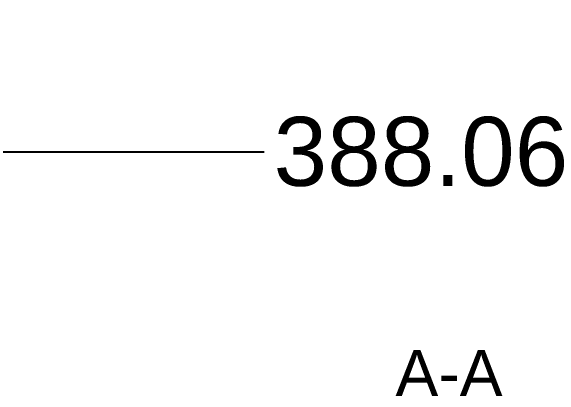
# Model space of a CAD drawing. Header units: millimetres. Extents: x 2599 to 3244, y 1330 to 1895.
# Drawn here: x 2818.6 to 2878.3, y 1414.5 to 1456.4 of the extents above; entities that cross this region are included whole.
import ezdxf

# ---------------------------------------------------------------- set-up
doc = ezdxf.new("R2010")
doc.units = ezdxf.units.MM
doc.layers.add('1', color=7, linetype='Continuous', true_color=0xffffff)
doc.layers.add('dim', color=82, linetype='Continuous', lineweight=9)
doc.styles.get("Standard").update_dxf_attribs({"font": 'arial.ttf'})
doc.dimstyles.new('Standard-3', dxfattribs={"dimscale": 3, "dimtxt": 0.18, "dimasz": 0.18, "dimexe": 0.18, "dimexo": 0.0625, "dimgap": 0.09, "dimtad": 0, "dimtoh": 1, "dimzin": 0, "dimdsep": 46, "dimtxsty": 'Standard', "dimcen": 0.09, "dimadec": 0, "dimazin": 0, "dimtfac": 1, "dimtofl": 0, "dimtmove": 0, "dimatfit": 3, "dimfxl": 0, "dimtolj": 1, "dimtzin": 0, "dimarcsym": 0})

# ---------------------------------------------------------------- blocks, each defined once
blk = doc.blocks.new('*D17')
at = {"layer": 'Defpoints', "color": 0, "transparency": 16777216}
for p in [(2669.184, 1564.792), (3057.245, 1545.955), (3057.245, 1441.092)]:
    blk.add_point(p, dxfattribs=at)
at = {"layer": 'dim', "color": 0, "lineweight": -2, "transparency": 16777216}
for p, q in [((2669.184, 1563.293), (2669.184, 1439.593)), ((3057.245, 1544.456), (3057.245, 1439.593)), ((2675.184, 1441.092), (2846.152, 1441.092)), ((3051.245, 1441.092), (2880.276, 1441.092))]:
    blk.add_line(p, q, dxfattribs=at)
at = {"layer": 'dim', "color": 0, "transparency": 16777216}
for points in [[(2675.184, 1442.092), (2675.184, 1440.092), (2669.184, 1441.092)], [(3051.245, 1442.092), (3051.245, 1440.092), (3057.245, 1441.092)]]:
    blk.add_solid(points, dxfattribs=at)
at = {"layer": 'dim', "color": 0, "transparency": 16777216, "insert": (2863.214, 1441.092), "char_height": 7.5, "attachment_point": 5, "bg_fill": 3, "box_fill_scale": 1.1, "bg_fill_color": 256, "bg_fill_true_color": 13158600, "bg_fill_transparency": 0}
blk.add_mtext('\\A1;388.06', dxfattribs=at)

msp = doc.modelspace()

# ---------------------------------------------------------------- texts
at = {"layer": '1', "color": 18, "linetype": 'Continuous', "lineweight": 13, "insert": (2858.502, 1414.536), "char_height": 5, "attachment_point": 7}
msp.add_mtext('{\\C1; A-A}', dxfattribs=at)

# ---------------------------------------------------------------- dimensions: what is measured, and where the dimension line sits
at = {"layer": 'dim'}
dim = msp.add_linear_dim(base=(3057.245, 1441.092), p1=(2669.184, 1564.792), p2=(3057.245, 1545.955), dimstyle='Standard-3', override={"dimtxt": 2.5, "dimasz": 2, "dimexe": 0.49975, "dimexo": 0.49975, "dimgap": 0.49975}, dxfattribs=at)
dim.commit()
dim.dimension.update_dxf_attribs({"geometry": '*D17', "text_midpoint": (2863.214, 1441.092)})

doc.saveas('drawing.dxf')
